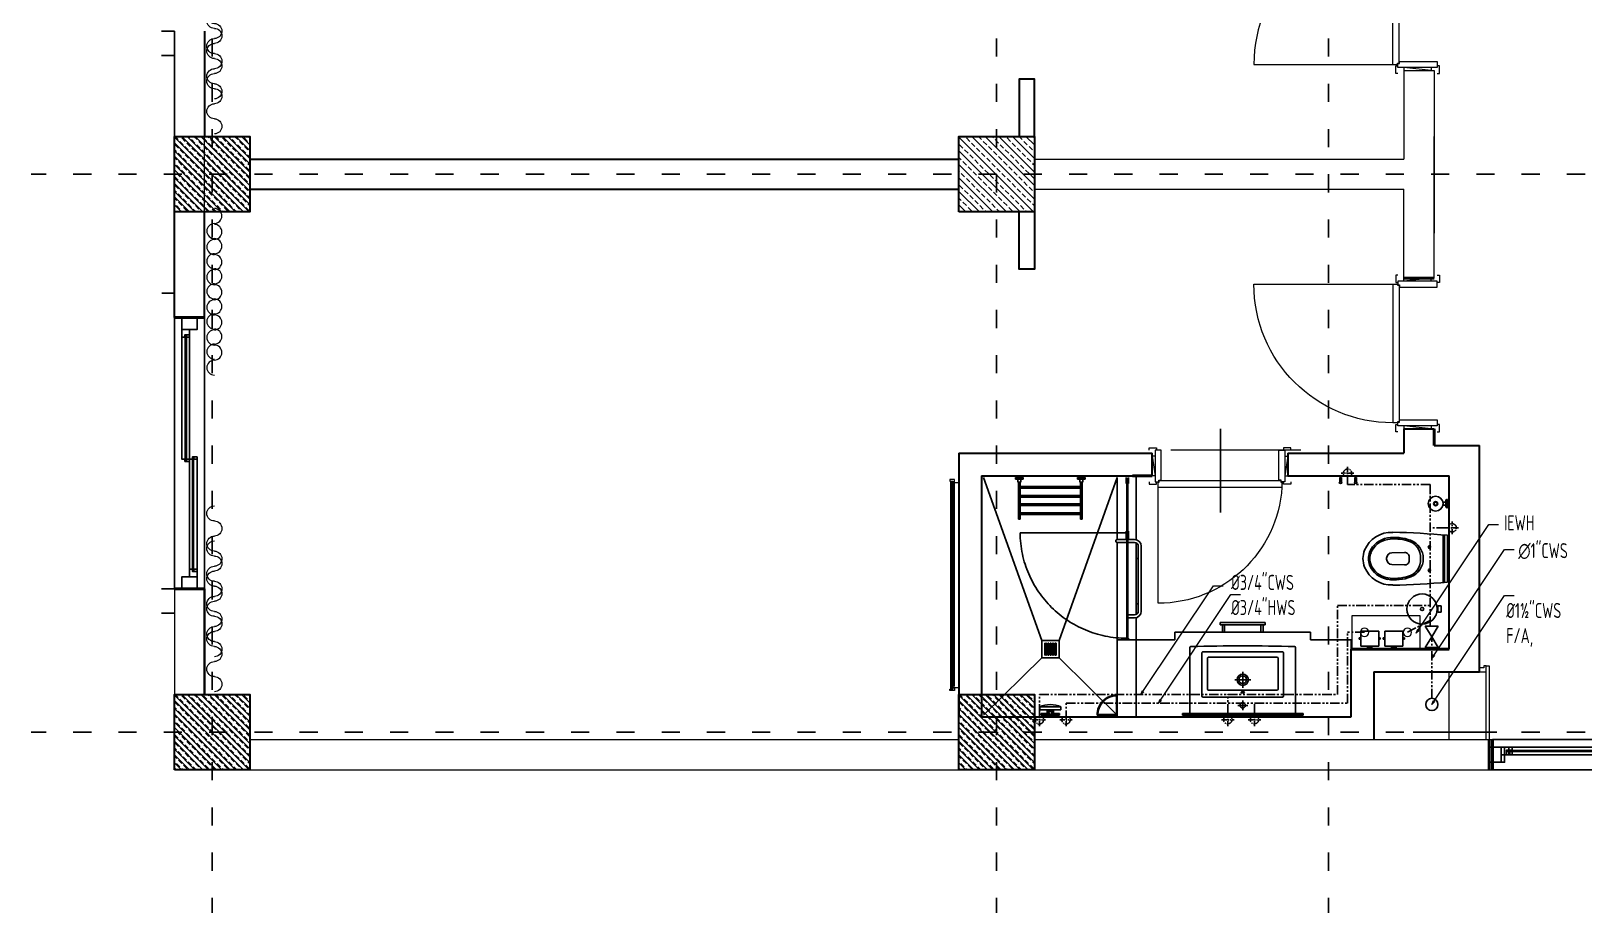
# Model space of a CAD drawing. Header units: millimetres. Extents: x 626118 to 667468, y 4481694 to 4492717.
# Drawn here: x 645955 to 646984, y 4482731 to 4483316 of the extents above; entities that cross this region are included whole.
import ezdxf

# ---------------------------------------------------------------- set-up
doc = ezdxf.new("R2010")
doc.units = ezdxf.units.MM
for name, pattern in [('ACAD_ISO03W100', [30, 12, -18]), ('DASHDOT', [1, 0.5, -0.25, 0, -0.25]), ('DUZ', [500, 500]), ('HIDDEN', [0.375, 0.25, -0.125]), ('HIDDEN2', [0.1875, 0.125, -0.0625]), ('PHANTOM', [2.5, 1.25, -0.25, 0.25, -0.25, 0.25, -0.25])]:
    doc.linetypes.add(name, pattern=pattern)
doc.layers.get('0').update_dxf_attribs({"color": 1, "linetype": 'DUZ'})
for name, color, linetype in [('0 MC MAHAL', 94, 'Continuous'), ('a_cam', 161, 'Continuous'), ('a_gorunus', 233, 'Continuous'), ('a_mobilya', 1, 'Continuous'), ('a_mobilya_tarama', 253, 'Continuous'), ('a_seramik', 241, 'Continuous'), ('a_seramik_tarama', 85, 'Continuous'), ('a_vitrifiye', 195, 'Continuous'), ('AGAC', 116, 'Continuous'), ('CWS', 2, 'DASHDOT'), ('GI-PIPE', 4, 'Continuous'), ('KOLTAR_F', 145, 'Continuous'), ('PEN', 161, 'Continuous'), ('pen.kap.olc', 205, 'Continuous'), ('PL-CWS', 80, 'PHANTOM'), ('PL_TEXT', 3, 'Continuous'), ('söve', 26, 'DUZ')]:
    doc.layers.add(name, color=color, linetype=linetype)
for name, color, linetype, lineweight in [('cam', 143, 'Continuous', 20), ('DUV', 220, 'Continuous', 50), ('DUVAR', 7, 'Continuous', 35), ('FE_MOBTEF.2', 33, 'Continuous', 18), ('FE_PERDE', 205, 'Continuous', 15), ('gor25', 142, 'Continuous', 25), ('iç duvar', 7, 'Continuous', 50), ('KAPEN', 151, 'Continuous', 9), ('KOLON_F', 3, 'Continuous', 35), ('sabt_tef', 181, 'Continuous', 30), ('WH', 7, 'Continuous', 5)]:
    doc.layers.add(name, color=color, linetype=linetype, lineweight=lineweight)
doc.styles.add('din.shx', font='din.shx', dxfattribs={"width": 0.7})
pattern_1 = [(135, (5151202.0106, 3822612.33), (-4.4901280605, -4.4901280605), []), (135, (5151202.0106, 3822616.8204), (-4.4901280605, -4.4901280605), [3.175, -1.5875])]
pattern_2 = [(135, (5151722.0106, 3822612.33), (-4.4901280605, -4.4901280605), []), (135, (5151722.0106, 3822616.8204), (-4.4901280605, -4.4901280605), [3.175, -1.5875])]

# ---------------------------------------------------------------- blocks, each defined once
blk = doc.blocks.new('GEN_BLOCK00601')
at = {"linetype": 'Continuous', "ltscale": 50}
for centre, start, end in [((50, 50), 0, 180), ((150, 50), 180, 0), ((250, 50), 0, 180), ((350, 50), 180, 0), ((450, 50), 0, 180), ((550, 50), 180, 0), ((650, 50), 0, 180), ((750, 50), 180, 0), ((850, 50), 0, 180), ((950, 50), 180, 0)]:
    blk.add_arc(centre, 50, start, end, dxfattribs=at)
for tag in ['FLOOR', 'Sfb']:
    blk.add_attdef(tag, (0, 0), '', height=1)
blk = doc.blocks.new('K210')
for p, q in [((0.04, 0.985), (0.04, 0.032)), ((0.04, 0.032), (0.047, 0.032)), ((0.047, 0.032), (0.047, 0.022)), ((0.047, 0.022), (0.953, 0.022)), ((0.953, 0.032), (0.96, 0.032)), ((0.953, 0.022), (0.953, 0.032)), ((0.96, 0.032), (0.96, 0.065))]:
    blk.add_line(p, q)
for points in [[(-0.02, 0.03), (-0.02, 0.045), (0.03, 0.045), (0.03, 0.03)], [(0.04, 0.065), (0.96, 0.065)], [(1.02, 0.03), (1.02, 0.045), (0.97, 0.045), (0.97, 0.03)], [(0.02, -0.19), (0, -0.19), (0.02, -0.01), (0, -0.01)], [(0.98, -0.19), (1, -0.19), (0.98, -0.01), (1, -0.01)], [(-0.02, -0.23), (-0.02, -0.245), (0.03, -0.245), (0.03, -0.23)], [(1.02, -0.23), (1.02, -0.245), (0.97, -0.245), (0.97, -0.23)]]:
    blk.add_lwpolyline(points)
for points in [[(0.02, 0.03), (0.045, 0.03), (0.045, 0.02), (0.06, 0.02), (0.06, -0.23), (0.02, -0.23)], [(0.98, 0.03), (0.955, 0.03), (0.955, 0.02), (0.94, 0.02), (0.94, -0.23), (0.98, -0.23)]]:
    blk.add_lwpolyline(points, close=True)
blk.add_arc((0.04, 0.065), 0.92, 0, 90)
blk = doc.blocks.new('new block')
at = {"layer": 'KAPEN'}
for p, q in [((105202.053, 48261.86), (105202.02, 48261.86)), ((105202.053, 48261.853), (105202.053, 48261.86)), ((105202.063, 48261.853), (105202.053, 48261.853)), ((105202.063, 48261.047), (105202.063, 48261.853)), ((105201.25, 48261.04), (105202.053, 48261.04)), ((105202.053, 48261.047), (105202.063, 48261.047)), ((105202.053, 48261.04), (105202.053, 48261.047))]:
    blk.add_line(p, q, dxfattribs=at)
for points in [[(105202.02, 48261.04), (105202.02, 48261.86)], [(105202.055, 48261.92), (105202.04, 48261.92), (105202.04, 48261.87), (105202.055, 48261.87)], [(105202.225, 48261.88), (105202.225, 48261.9), (105202.095, 48261.88), (105202.095, 48261.9)], [(105202.265, 48261.92), (105202.28, 48261.92), (105202.28, 48261.87), (105202.265, 48261.87)], [(105202.055, 48260.98), (105202.04, 48260.98), (105202.04, 48261.03), (105202.055, 48261.03)], [(105202.225, 48261.02), (105202.225, 48261), (105202.095, 48261.02), (105202.095, 48261)], [(105202.265, 48260.98), (105202.28, 48260.98), (105202.28, 48261.03), (105202.265, 48261.03)]]:
    blk.add_lwpolyline(points, dxfattribs=at)
for points in [[(105202.055, 48261.88), (105202.055, 48261.855), (105202.065, 48261.855), (105202.065, 48261.84), (105202.265, 48261.84), (105202.265, 48261.88)], [(105202.055, 48261.02), (105202.055, 48261.045), (105202.065, 48261.045), (105202.065, 48261.06), (105202.265, 48261.06), (105202.265, 48261.02)]]:
    blk.add_lwpolyline(points, close=True, dxfattribs=at)
blk.add_arc((105202.071, 48261.04), 0.822, 93.6023, 180, dxfattribs=at)
blk = doc.blocks.new('rgtkjıtdkfgölv')
at = {"layer": 'FE_MOBTEF.2'}
for p, q in [((104445.908, 48877.932), (104445.888, 48877.932)), ((104445.888, 48877.932), (104445.888, 48877.902)), ((104445.888, 48877.902), (104445.898, 48877.902)), ((104445.898, 48877.914), (104445.898, 48877.922)), ((104445.898, 48877.922), (104447.278, 48877.922)), ((104445.898, 48877.922), (104445.908, 48877.922)), ((104445.898, 48877.902), (104445.898, 48877.922)), ((104445.898, 48877.908), (104445.898, 48877.914)), ((104445.898, 48877.914), (104447.278, 48877.914)), ((104447.278, 48877.914), (104445.898, 48877.914)), ((104447.278, 48877.908), (104445.898, 48877.908)), ((104445.908, 48877.932), (104445.908, 48877.962)), ((104445.908, 48877.922), (104445.908, 48877.932)), ((104447.261, 48877.932), (104445.914, 48877.932)), ((104447.268, 48877.932), (104447.268, 48877.962)), ((104447.268, 48877.932), (104447.288, 48877.932)), ((104447.268, 48877.922), (104447.268, 48877.932)), ((104447.278, 48877.922), (104447.268, 48877.922)), ((104447.278, 48877.902), (104447.278, 48877.922)), ((104447.278, 48877.922), (104447.278, 48877.914)), ((104447.278, 48877.914), (104447.278, 48877.908)), ((104447.288, 48877.902), (104447.278, 48877.902)), ((104447.288, 48877.932), (104447.288, 48877.902))]:
    blk.add_line(p, q, dxfattribs=at)
blk = doc.blocks.new('urejjnjf')
at = {"layer": 'sabt_tef'}
for p, q in [((104450.066, 49042.304), (104449.756, 49042.304)), ((104449.911, 49042.284), (104449.756, 49042.284)), ((104449.911, 49042.276), (104449.756, 49042.276)), ((104449.911, 49042.284), (104450.066, 49042.284)), ((104449.911, 49042.276), (104450.066, 49042.276)), ((104449.846, 49042.184), (104449.822, 49042.184)), ((104449.834, 49042.195), (104449.834, 49042.184)), ((104449.834, 49042.173), (104449.834, 49042.184)), ((104449.976, 49042.184), (104450.001, 49042.184)), ((104449.989, 49042.195), (104449.989, 49042.184)), ((104449.989, 49042.173), (104449.989, 49042.184)), ((104449.911, 49042.051), (104449.9, 49042.051)), ((104449.911, 49042.051), (104449.923, 49042.051)), ((104449.87, 49042.02), (104449.872, 49041.935)), ((104449.953, 49042.02), (104449.95, 49041.935)), ((104449.911, 49041.901), (104449.907, 49041.901)), ((104449.907, 49041.901), (104449.911, 49041.901)), ((104449.915, 49041.901), (104449.911, 49041.901)), ((104449.911, 49041.901), (104449.915, 49041.901))]:
    blk.add_line(p, q, dxfattribs=at)
for centre, major_axis, start_param, end_param in [((104454.736, 49041.852), (3.536, 3.536), 2.265542, 2.338186), ((104445.087, 49041.852), (-3.536, 3.536), 3.944999, 4.017643), ((104449.834, 49042.184), (-0.0053, 0.0053), 3.926991, 7.068583), ((104449.834, 49042.184), (0.0053, 0.0053), 2.356194, 5.497787), ((104449.989, 49042.184), (-0.0053, 0.0053), 3.926991, 7.068583), ((104449.989, 49042.184), (0.0053, 0.0053), 2.356194, 5.497787), ((104450.07, 49041.955), (0.212, 0.212), 1.997007, 2.51551), ((104449.911, 49042.014), (0.0919, 0.0919), 0.785398, 1.997007), ((104449.9, 49042.015), (-0.0778, 0.0778), -0.884575, 0.555132), ((104449.9, 49042.021), (0.0212, 0.0212), 0.785398, 2.385987), ((104449.911, 49042.014), (-0.0919, 0.0919), 4.286178, 5.497787), ((104449.922, 49042.015), (0.0778, 0.0778), 5.728053, 7.16776), ((104449.923, 49042.021), (-0.0212, 0.0212), 3.897198, 5.497787), ((104449.752, 49041.955), (0.212, 0.212), 5.338472, 5.856974), ((104450.07, 49041.955), (0.205, 0.205), 2.057267, 2.51551), ((104449.752, 49041.955), (0.205, 0.205), 5.338472, 5.796715), ((104449.926, 49041.931), (-0.134, 0.134), 0.731068, 1.971798), ((104449.926, 49041.931), (0.109, 0.109), 2.51551, 3.542594), ((104449.926, 49041.931), (-0.102, 0.102), 0.944713, 1.971798), ((104449.907, 49041.936), (-0.0247, 0.0247), 0.815191, 2.356194), ((104449.915, 49041.936), (0.0247, 0.0247), 3.926991, 5.467994), ((104449.896, 49041.931), (-0.102, 0.102), 2.740591, 3.767676), ((104449.896, 49041.931), (-0.109, 0.109), 2.740591, 3.767676), ((104449.896, 49041.931), (0.134, 0.134), 4.311388, 5.552117), ((104449.911, 49041.894), (0.106, 0.106), 3.542594, 3.926991), ((104449.911, 49041.894), (0.0806, 0.0806), 3.542594, 3.926991), ((104449.911, 49041.894), (0.0735, 0.0735), 3.542594, 3.926991), ((104449.911, 49041.894), (-0.0735, 0.0735), 2.356194, 2.740591), ((104449.911, 49041.894), (-0.0806, 0.0806), 2.356194, 2.740591), ((104449.911, 49041.894), (-0.106, 0.106), 2.356194, 2.740591)]:
    blk.add_ellipse(centre, major_axis=major_axis, ratio=1, start_param=start_param, end_param=end_param, dxfattribs=at)
blk = doc.blocks.new('sj4rıekfsdöşlçdoeköd')
blk.add_line((104449.338, 48901.752), (104449.338, 48901.767))
at = {"layer": 'a_cam'}
for p, q in [((104448.32, 48901.126), (104448.32, 48901.118)), ((104448.668, 48901.126), (104448.32, 48901.126)), ((104448.32, 48901.118), (104448.668, 48901.118)), ((104448.668, 48901.118), (104448.668, 48901.126)), ((104448.686, 48901.126), (104448.686, 48901.118)), ((104449.378, 48901.126), (104448.686, 48901.126)), ((104448.686, 48901.118), (104449.378, 48901.118)), ((104449.378, 48901.118), (104449.378, 48901.126))]:
    blk.add_line(p, q, dxfattribs=at)
at = {"layer": 'a_gorunus'}
for p, q in [((104448.724, 48901.18), (104448.312, 48901.18)), ((104449.221, 48901.18), (104448.746, 48901.18)), ((104449.388, 48901.18), (104449.242, 48901.18)), ((104448.723, 48901.056), (104448.312, 48901.056)), ((104449.388, 48901.056), (104448.743, 48901.056))]:
    blk.add_line(p, q, dxfattribs=at)
at = {"layer": 'a_mobilya'}
for p, q in [((104448.723, 48901.126), (104448.723, 48901.17)), ((104448.743, 48901.17), (104448.743, 48901.126)), ((104448.768, 48901.215), (104449.198, 48901.215)), ((104449.198, 48901.195), (104448.768, 48901.195)), ((104449.223, 48901.126), (104449.223, 48901.17)), ((104449.243, 48901.17), (104449.243, 48901.126)), ((104448.723, 48901.055), (104448.723, 48901.118)), ((104448.743, 48901.118), (104448.743, 48901.055))]:
    blk.add_line(p, q, dxfattribs=at)
for centre, major_axis, start_param, end_param in [((104448.768, 48901.17), (0.0318, 0.0318), 0.785398, 2.356194), ((104448.768, 48901.17), (0.0177, 0.0177), 0.785398, 2.356194), ((104449.198, 48901.17), (-0.0318, 0.0318), 3.926991, 5.497787), ((104449.198, 48901.17), (-0.0177, 0.0177), 3.926991, 5.497787), ((104448.733, 48901.055), (0.00707, 0.00707), 2.356194, 5.497787)]:
    blk.add_ellipse(centre, major_axis=major_axis, ratio=1, start_param=start_param, end_param=end_param, dxfattribs=at)
at = {"layer": 'a_mobilya_tarama', "linetype": 'HIDDEN2', "ltscale": 200}
for p, q in [((104449.393, 48900.67), (104448.312, 48901.056)), ((104449.508, 48900.67), (104449.888, 48901.056)), ((104449.41, 48900.626), (104449.41, 48900.621)), ((104449.49, 48900.626), (104449.41, 48900.626)), ((104449.411, 48900.65), (104449.411, 48900.645)), ((104449.491, 48900.65), (104449.411, 48900.65)), ((104449.411, 48900.645), (104449.491, 48900.645)), ((104449.411, 48900.638), (104449.411, 48900.633)), ((104449.491, 48900.638), (104449.411, 48900.638)), ((104449.411, 48900.633), (104449.491, 48900.633)), ((104449.49, 48900.621), (104449.49, 48900.626)), ((104449.491, 48900.645), (104449.491, 48900.65)), ((104449.491, 48900.633), (104449.491, 48900.638)), ((104449.393, 48900.555), (104448.312, 48900.168)), ((104449.41, 48900.621), (104449.49, 48900.621)), ((104449.41, 48900.603), (104449.41, 48900.598)), ((104449.49, 48900.603), (104449.41, 48900.603)), ((104449.41, 48900.598), (104449.49, 48900.598)), ((104449.41, 48900.592), (104449.41, 48900.587)), ((104449.49, 48900.592), (104449.41, 48900.592)), ((104449.41, 48900.587), (104449.49, 48900.587)), ((104449.41, 48900.58), (104449.41, 48900.575)), ((104449.49, 48900.58), (104449.41, 48900.58)), ((104449.41, 48900.575), (104449.49, 48900.575)), ((104449.411, 48900.615), (104449.411, 48900.61)), ((104449.491, 48900.615), (104449.411, 48900.615)), ((104449.411, 48900.61), (104449.491, 48900.61)), ((104449.49, 48900.598), (104449.49, 48900.603)), ((104449.49, 48900.587), (104449.49, 48900.592)), ((104449.49, 48900.575), (104449.49, 48900.58)), ((104449.491, 48900.61), (104449.491, 48900.615)), ((104449.508, 48900.555), (104449.888, 48900.168))]:
    blk.add_line(p, q, dxfattribs=at)
at = {"layer": 'a_seramik'}
for p, q in [((104449.388, 48902.606), (104449.388, 48902.337)), ((104449.45, 48902.606), (104449.388, 48902.606)), ((104449.338, 48902.337), (104449.338, 48901.437)), ((104449.388, 48902.337), (104449.338, 48902.337)), ((104449.338, 48901.437), (104449.388, 48901.437)), ((104449.388, 48901.437), (104449.388, 48901.18)), ((104449.388, 48901.18), (104449.9, 48901.18)), ((104449.388, 48901.056), (104449.388, 48901.18)), ((104449.9, 48901.056), (104449.388, 48901.056))]:
    blk.add_line(p, q, dxfattribs=at)
at = {"layer": 'a_seramik_tarama'}
for p, q in [((104448.85, 48901.18), (104448.85, 48901.195)), ((104449.15, 48901.18), (104449.15, 48901.195))]:
    blk.add_line(p, q, dxfattribs=at)
at = {"layer": 'a_vitrifiye'}
for p, q in [((104449.888, 48901.487), (104449.888, 48902.287)), ((104448.352, 48901.129), (104448.312, 48901.129)), ((104448.312, 48901.114), (104448.352, 48901.114)), ((104448.315, 48901.126), (104448.352, 48901.126)), ((104448.352, 48901.117), (104448.315, 48901.117)), ((104448.352, 48901.126), (104448.352, 48901.129)), ((104448.352, 48901.114), (104448.352, 48901.117)), ((104448.668, 48901.129), (104448.678, 48901.129)), ((104448.668, 48901.114), (104448.668, 48901.129)), ((104448.678, 48901.114), (104448.668, 48901.114)), ((104448.678, 48901.129), (104448.678, 48901.114)), ((104448.678, 48901.114), (104448.718, 48901.114)), ((104448.681, 48901.117), (104448.681, 48901.126)), ((104448.681, 48901.126), (104448.718, 48901.126)), ((104448.718, 48901.117), (104448.681, 48901.117)), ((104449.378, 48901.129), (104449.378, 48901.114)), ((104449.378, 48901.129), (104449.378, 48901.114)), ((104449.388, 48901.129), (104449.378, 48901.129)), ((104449.378, 48901.114), (104449.388, 48901.114)), ((104449.388, 48901.129), (104449.388, 48901.114)), ((104449.388, 48901.114), (104449.388, 48901.129))]:
    blk.add_line(p, q, dxfattribs=at)
at = {"layer": 'a_vitrifiye', "linetype": 'HIDDEN', "ltscale": 10}
for p, q in [((104448.678, 48901.129), (104448.678, 48900.411)), ((104448.718, 48901.129), (104448.678, 48901.129))]:
    blk.add_line(p, q, dxfattribs=at)
at = {"layer": 'a_vitrifiye', "linetype": 'HIDDEN'}
for p, q in [((104448.718, 48901.129), (104448.718, 48901.126)), ((104448.718, 48901.114), (104448.718, 48901.117))]:
    blk.add_line(p, q, dxfattribs=at)
at = {"layer": 'a_vitrifiye', "linetype": 'HIDDEN', "ltscale": 10}
blk.add_ellipse((104448.672, 48901.117), major_axis=(-0.499, 0.499), ratio=1, start_param=2.364699, end_param=3.928437, dxfattribs=at)
at = {"layer": 'sabt_tef'}
for p, q in [((104448.457, 48903.238), (104448.457, 48903.244)), ((104448.512, 48903.244), (104448.457, 48903.244)), ((104448.512, 48903.238), (104448.457, 48903.238)), ((104448.46, 48903.234), (104448.46, 48903.238)), ((104448.46, 48903.234), (104448.509, 48903.234)), ((104448.475, 48903.232), (104448.475, 48903.214)), ((104448.495, 48903.232), (104448.495, 48903.214)), ((104448.509, 48903.234), (104448.509, 48903.238)), ((104448.512, 48903.238), (104448.512, 48903.244)), ((104449.162, 48903.202), (104449.205, 48903.202)), ((104449.162, 48903.181), (104449.162, 48903.202)), ((104449.205, 48903.202), (104449.205, 48903.181)), ((104449.205, 48903.181), (104449.162, 48903.181)), ((104449.43, 48902.949), (104449.33, 48902.949)), ((104449.33, 48902.949), (104449.33, 48902.829)), ((104449.375, 48902.959), (104449.375, 48902.949)), ((104449.385, 48902.959), (104449.375, 48902.959)), ((104449.375, 48902.949), (104449.385, 48902.949)), ((104449.385, 48902.949), (104449.385, 48902.959)), ((104449.43, 48902.829), (104449.43, 48902.949)), ((104449.43, 48902.892), (104449.435, 48902.892)), ((104449.435, 48902.904), (104449.445, 48902.904)), ((104449.435, 48902.874), (104449.435, 48902.904)), ((104449.435, 48902.892), (104449.435, 48902.887)), ((104449.445, 48902.904), (104449.445, 48902.874)), ((104449.33, 48902.829), (104449.43, 48902.829)), ((104449.43, 48902.789), (104449.33, 48902.789)), ((104449.33, 48902.789), (104449.33, 48902.669)), ((104449.375, 48902.829), (104449.385, 48902.829)), ((104449.375, 48902.819), (104449.375, 48902.829)), ((104449.385, 48902.819), (104449.375, 48902.819)), ((104449.375, 48902.799), (104449.375, 48902.789)), ((104449.385, 48902.799), (104449.375, 48902.799)), ((104449.375, 48902.789), (104449.385, 48902.789)), ((104449.385, 48902.829), (104449.385, 48902.819)), ((104449.385, 48902.789), (104449.385, 48902.799)), ((104449.435, 48902.887), (104449.43, 48902.887)), ((104449.43, 48902.669), (104449.43, 48902.789)), ((104449.445, 48902.874), (104449.435, 48902.874)), ((104449.43, 48902.732), (104449.435, 48902.732)), ((104449.435, 48902.727), (104449.43, 48902.727)), ((104449.435, 48902.744), (104449.445, 48902.744)), ((104449.435, 48902.714), (104449.435, 48902.744)), ((104449.435, 48902.732), (104449.435, 48902.727)), ((104449.445, 48902.714), (104449.435, 48902.714)), ((104449.445, 48902.744), (104449.445, 48902.714)), ((104448.312, 48902.641), (104448.312, 48902.631)), ((104448.342, 48902.641), (104448.312, 48902.641)), ((104448.312, 48902.631), (104448.342, 48902.631)), ((104448.342, 48902.641), (104448.342, 48902.645)), ((104448.342, 48902.627), (104448.342, 48902.631)), ((104449.33, 48902.669), (104449.43, 48902.669)), ((104449.375, 48902.669), (104449.385, 48902.669)), ((104449.375, 48902.659), (104449.375, 48902.669)), ((104449.385, 48902.659), (104449.375, 48902.659)), ((104449.385, 48902.669), (104449.385, 48902.659)), ((104448.312, 48902.541), (104448.312, 48902.531)), ((104448.342, 48902.541), (104448.312, 48902.541)), ((104448.312, 48902.531), (104448.342, 48902.531)), ((104448.342, 48902.541), (104448.342, 48902.545)), ((104448.342, 48902.527), (104448.342, 48902.531)), ((104449.878, 48902.287), (104449.878, 48901.487)), ((104449.888, 48902.287), (104449.878, 48902.287)), ((104449.881, 48902.237), (104449.44, 48902.237)), ((104449.888, 48901.544), (104449.888, 48902.23)), ((104449.468, 48902.15), (104449.468, 48901.624)), ((104449.761, 48902.157), (104449.475, 48902.157)), ((104449.504, 48902.114), (104449.504, 48901.66)), ((104449.716, 48902.121), (104449.511, 48902.121)), ((104449.723, 48902.114), (104449.723, 48901.66)), ((104449.768, 48902.15), (104449.768, 48901.624)), ((104449.273, 48902.037), (104449.273, 48901.737)), ((104449.288, 48902.037), (104449.273, 48902.037)), ((104449.288, 48901.737), (104449.288, 48902.037)), ((104449.288, 48902.007), (104449.288, 48902.022)), ((104449.288, 48902.022), (104449.338, 48902.022)), ((104449.338, 48902.007), (104449.288, 48902.007)), ((104449.706, 48901.887), (104449.601, 48901.887)), ((104449.653, 48901.835), (104449.653, 48901.94)), ((104449.856, 48901.887), (104449.791, 48901.887)), ((104449.823, 48901.92), (104449.823, 48901.854)), ((104449.288, 48901.767), (104449.288, 48901.752)), ((104449.338, 48901.767), (104449.288, 48901.767)), ((104449.273, 48901.737), (104449.288, 48901.737)), ((104449.288, 48901.752), (104449.338, 48901.752)), ((104449.716, 48901.653), (104449.511, 48901.653)), ((104449.761, 48901.617), (104449.475, 48901.617)), ((104449.44, 48901.537), (104449.881, 48901.537)), ((104449.878, 48901.487), (104449.888, 48901.487)), ((104449.888, 48901.056), (104449.754, 48901.056)), ((104449.883, 48901.051), (104449.759, 48901.051)), ((104449.883, 48900.927), (104449.883, 48901.051)), ((104449.888, 48900.922), (104449.888, 48901.056)), ((104448.312, 48900.792), (104448.312, 48900.842)), ((104448.312, 48900.842), (104448.322, 48900.842)), ((104448.322, 48900.842), (104448.322, 48900.792)), ((104448.322, 48900.792), (104448.312, 48900.792)), ((104448.322, 48900.827), (104448.342, 48900.827)), ((104448.322, 48900.807), (104448.342, 48900.807)), ((104448.342, 48900.827), (104448.342, 48900.807)), ((104448.342, 48900.822), (104448.587, 48900.822)), ((104448.342, 48900.812), (104448.587, 48900.812)), ((104448.372, 48900.812), (104448.382, 48900.812)), ((104448.372, 48900.412), (104448.372, 48900.812)), ((104448.382, 48900.812), (104448.382, 48900.412)), ((104448.432, 48900.812), (104448.442, 48900.812)), ((104448.432, 48900.412), (104448.432, 48900.812)), ((104448.442, 48900.812), (104448.442, 48900.412)), ((104448.487, 48900.812), (104448.497, 48900.812)), ((104448.487, 48900.412), (104448.487, 48900.812)), ((104448.497, 48900.812), (104448.497, 48900.412)), ((104448.557, 48900.812), (104448.547, 48900.812)), ((104448.547, 48900.812), (104448.547, 48900.412)), ((104448.557, 48900.412), (104448.557, 48900.812)), ((104448.587, 48900.822), (104448.587, 48900.812)), ((104449.393, 48900.67), (104449.393, 48900.555)), ((104449.508, 48900.67), (104449.393, 48900.67)), ((104449.508, 48900.555), (104449.508, 48900.67)), ((104449.853, 48900.682), (104449.833, 48900.682)), ((104449.833, 48900.682), (104449.833, 48900.542)), ((104449.853, 48900.682), (104449.833, 48900.682)), ((104449.853, 48900.617), (104449.853, 48900.682)), ((104449.853, 48900.542), (104449.853, 48900.682)), ((104449.858, 48900.632), (104449.858, 48900.617)), ((104449.878, 48900.632), (104449.858, 48900.632)), ((104449.888, 48900.624), (104449.863, 48900.624)), ((104449.863, 48900.624), (104449.863, 48900.622)), ((104449.863, 48900.622), (104449.863, 48900.624)), ((104449.863, 48900.624), (104449.888, 48900.624)), ((104449.878, 48900.672), (104449.878, 48900.624)), ((104449.888, 48900.672), (104449.878, 48900.672)), ((104449.878, 48900.624), (104449.878, 48900.632)), ((104449.888, 48900.552), (104449.888, 48900.672)), ((104449.888, 48900.6), (104449.888, 48900.624)), ((104449.888, 48900.624), (104449.888, 48900.6)), ((104449.393, 48900.555), (104449.508, 48900.555)), ((104449.833, 48900.542), (104449.853, 48900.542)), ((104449.833, 48900.542), (104449.853, 48900.542)), ((104449.865, 48900.617), (104449.853, 48900.617)), ((104449.865, 48900.617), (104449.853, 48900.617)), ((104449.853, 48900.542), (104449.853, 48900.607)), ((104449.853, 48900.607), (104449.865, 48900.607)), ((104449.853, 48900.607), (104449.865, 48900.607)), ((104449.858, 48900.607), (104449.858, 48900.592)), ((104449.858, 48900.592), (104449.878, 48900.592)), ((104449.863, 48900.622), (104449.873, 48900.622)), ((104449.883, 48900.622), (104449.863, 48900.622)), ((104449.873, 48900.602), (104449.863, 48900.602)), ((104449.863, 48900.602), (104449.863, 48900.6)), ((104449.863, 48900.6), (104449.863, 48900.602)), ((104449.863, 48900.602), (104449.883, 48900.602)), ((104449.863, 48900.6), (104449.888, 48900.6)), ((104449.888, 48900.6), (104449.863, 48900.6)), ((104449.878, 48900.592), (104449.878, 48900.6)), ((104449.878, 48900.6), (104449.878, 48900.552)), ((104449.878, 48900.552), (104449.888, 48900.552)), ((104449.883, 48900.602), (104449.883, 48900.622)), ((104448.312, 48900.432), (104448.312, 48900.382)), ((104448.322, 48900.432), (104448.312, 48900.432)), ((104448.322, 48900.382), (104448.322, 48900.432)), ((104448.312, 48900.382), (104448.322, 48900.382)), ((104448.322, 48900.417), (104448.342, 48900.417)), ((104448.322, 48900.397), (104448.342, 48900.397)), ((104448.342, 48900.397), (104448.342, 48900.417)), ((104448.342, 48900.412), (104448.587, 48900.412)), ((104448.342, 48900.402), (104448.587, 48900.402)), ((104448.382, 48900.412), (104448.372, 48900.412)), ((104448.442, 48900.412), (104448.432, 48900.412)), ((104448.497, 48900.412), (104448.487, 48900.412)), ((104448.547, 48900.412), (104448.557, 48900.412)), ((104448.587, 48900.402), (104448.587, 48900.412))]:
    blk.add_line(p, q, dxfattribs=at)
for centre, major_axis, ratio, start_param, end_param in [((104448.485, 48903.166), (0.0346, 0.0346), 1, 0.785398, 7.068583), ((104448.485, 48903.166), (0.0099, 0.0099), 1, 0.785398, 7.068583), ((104448.485, 48903.166), (-0.00707, 0.00707), 1, -0.785398, 5.497787), ((104449.184, 48903.076), (-0.0708, 0.0708), 1, -0.785398, 5.497787), ((104449.184, 48903.076), (0.00765, 0.00765), 1, 0.785398, 7.068583), ((104448.342, 48902.636), (0.00636, 0.00636), 1, 3.926991, 7.068583), ((104448.342, 48902.536), (0.00636, 0.00636), 1, 3.926991, 7.068583), ((104461.193, 48901.887), (8.319, 8.319), 1, 2.327015, 2.385374), ((104449.44, 48902.23), (-0.00495, 0.00495), 1, -0.785398, 0.751244), ((104449.881, 48902.23), (-0.00495, 0.00495), 1, 3.926991, 5.497787), ((104449.475, 48902.15), (-0.00495, 0.00495), 1, -0.785398, 0.785398), ((104449.511, 48902.114), (-0.00495, 0.00495), 1, -0.785398, 0.785398), ((104449.716, 48902.114), (-0.00495, 0.00495), 1, 3.926991, 5.497787), ((104449.761, 48902.15), (-0.00495, 0.00495), 1, 3.926991, 5.497787), ((104449.653, 48901.887), (0.0265, 0.0265), 1, 3.926991, 10.210176), ((104449.653, 48901.887), (0.0184, 0.0184), 1, 3.926991, 10.210176), ((104449.737, 48901.887), (0, 0.0123), 0.321168, 0, 6.283185), ((104449.823, 48901.887), (0.0124, 0.0124), 1, 3.926991, 10.210176), ((104449.511, 48901.66), (0.00495, 0.00495), 1, 2.356194, 3.926991), ((104449.716, 48901.66), (0.00495, 0.00495), 1, 3.926991, 5.497787), ((104449.475, 48901.624), (0.00495, 0.00495), 1, 2.356194, 3.926991), ((104449.761, 48901.624), (0.00495, 0.00495), 1, 3.926991, 5.497787), ((104449.44, 48901.544), (-0.00495, 0.00495), 1, 0.819553, 2.356194), ((104449.881, 48901.544), (0.00495, 0.00495), 1, 3.926991, 5.497787), ((104449.884, 48901.052), (-0.0917, 0.0917), 1, 0.751374, 2.390218), ((104449.884, 48901.052), (-0.0882, 0.0882), 1, 0.790124, 2.351469), ((104449.989, 48900.612), (0.121, 0.121), 1, 1.934008, 2.778381), ((104449.989, 48900.612), (0.121, 0.121), 1, 1.934008, 2.778381), ((104449.873, 48900.612), (0.00707, 0.00707), 1, 0.785398, 7.068583), ((104449.873, 48900.612), (-0.00707, 0.00707), 1, -0.785398, 0.261799), ((104449.873, 48900.612), (0.00707, 0.00707), 1, 2.879793, 3.926991)]:
    blk.add_ellipse(centre, major_axis=major_axis, ratio=ratio, start_param=start_param, end_param=end_param, dxfattribs=at)
at = {"layer": '0 MC MAHAL'}
blk.add_blockref('urejjnjf', (-1.061, -139.06), dxfattribs=at)
blk = doc.blocks.new('WH')
blk.add_lwpolyline([(-11.63, -8.07), (4.63, -8.07), (4.63, 0), (-11.63, 0)], close=True)
for centre in [(-8.63, -4.03), (1.63, -4.03)]:
    blk.add_circle(centre, 1.02)
blk = doc.blocks.new('GATE')
at = {"layer": 'GI-PIPE', "color": 1, "linetype": 'Continuous'}
for points in [[(-0.02, 6.63), (-4.08, 13.26)], [(3.98, 13.26), (-4.08, 13.26)], [(-0.02, 6.63), (3.98, 13.26)], [(-0.02, 6.63), (-4.02, 0)], [(-4.02, 0), (4.04, 0)], [(-0.02, 6.63), (4.04, 0)]]:
    blk.add_lwpolyline(points, dxfattribs=at)
blk = doc.blocks.new('DN PIPE')
at = {"color": 1}
for p, q in [((1.5, 0), (-1.5, 0)), ((0, -1.5, 0), (0, 1.5, 0))]:
    blk.add_line(p, q, dxfattribs=at)
blk.add_arc((0, 0, 0), 1, 230.6789, 129.3211, dxfattribs=at)
blk = doc.blocks.new('A$C9070866a')
at = {"layer": 'iç duvar', "color": 1, "linetype": 'Continuous', "lineweight": 5}
for p, q in [((54.5, 72.2, 0), (6.4, 0)), ((54.5, 72.2, 0), (52.5, 70.3)), ((54.5, 72.2, 0), (53.4, 69.6)), ((6.4, 0), (0, 0))]:
    blk.add_line(p, q, dxfattribs=at)

msp = doc.modelspace()

# ---------------------------------------------------------------- hatches: boundary and pattern name
at = {"layer": 'KOLTAR_F'}
h = msp.add_hatch(dxfattribs=at)
h.set_pattern_fill('ANSI33', color=256, angle=90, style=0)
h.set_pattern_definition([(135, (5150462.0106, 3822612.33), (-4.4901280605, -4.4901280605), []), (135, (5150462.0106, 3822616.8204), (-4.4901280605, -4.4901280605), [3.175, -1.5875])])
h.paths.add_polyline_path([(646049.54, 4483195.81), (646049.54, 4483245.81), (646099.54, 4483245.81), (646099.54, 4483195.81)])
h = msp.add_hatch(dxfattribs=at)
h.set_pattern_fill('ANSI33', color=256, angle=90, style=0)
h.set_pattern_definition(pattern_1)
h.paths.add_polyline_path([(646049.54, 4483195.81), (646049.54, 4483245.81), (646099.54, 4483245.81), (646099.54, 4483195.81)])
h = msp.add_hatch(dxfattribs=at)
h.set_pattern_fill('ANSI33', color=256, angle=90, style=0)
h.set_pattern_definition(pattern_1)
h.paths.add_polyline_path([(646049.54, 4483195.81), (646049.54, 4483245.81), (646099.54, 4483245.81), (646099.54, 4483195.81)])
h = msp.add_hatch(dxfattribs=at)
h.set_pattern_fill('ANSI33', color=256, angle=90, style=0)
h.set_pattern_definition(pattern_2)
h.paths.add_polyline_path([(646569.54, 4483195.81), (646569.54, 4483245.81), (646619.54, 4483245.81), (646619.54, 4483195.81)])
h = msp.add_hatch(dxfattribs=at)
h.set_pattern_fill('ANSI33', color=256, angle=90, style=0)
h.set_pattern_definition(pattern_2)
h.paths.add_polyline_path([(646569.54, 4483195.81), (646569.54, 4483245.81), (646619.54, 4483245.81), (646619.54, 4483195.81)])
h = msp.add_hatch(dxfattribs=at)
h.set_pattern_fill('ANSI33', color=256, angle=90, style=0)
h.set_pattern_definition([(135, (5150462.0106, 3822242.33), (-4.4901280605, -4.4901280605), []), (135, (5150462.0106, 3822246.8204), (-4.4901280605, -4.4901280605), [3.175, -1.5875])])
h.paths.add_polyline_path([(646049.54, 4482825.81), (646049.54, 4482875.81), (646099.54, 4482875.81), (646099.54, 4482825.81)])
h = msp.add_hatch(dxfattribs=at)
h.set_pattern_fill('ANSI33', color=256, angle=90, style=0)
h.set_pattern_definition([(135, (5151202.0106, 3822242.33), (-4.4901280605, -4.4901280605), []), (135, (5151202.0106, 3822246.8204), (-4.4901280605, -4.4901280605), [3.175, -1.5875])])
h.paths.add_polyline_path([(646049.54, 4482825.81), (646049.54, 4482875.81), (646099.54, 4482875.81), (646099.54, 4482825.81)])
h = msp.add_hatch(dxfattribs=at)
h.set_pattern_fill('ANSI33', color=256, angle=90, style=0)
h.set_pattern_definition([(135, (5150982.0106, 3822242.33), (-4.4901280605, -4.4901280605), []), (135, (5150982.0106, 3822246.8204), (-4.4901280605, -4.4901280605), [3.175, -1.5875])])
h.paths.add_polyline_path([(646569.54, 4482825.81), (646569.54, 4482875.81), (646619.54, 4482875.81), (646619.54, 4482825.81)])
h = msp.add_hatch(dxfattribs=at)
h.set_pattern_fill('ANSI33', color=256, angle=90, style=0)
h.set_pattern_definition([(135, (5151722.0106, 3822242.33), (-4.4901280605, -4.4901280605), []), (135, (5151722.0106, 3822246.8204), (-4.4901280605, -4.4901280605), [3.175, -1.5875])])
h.paths.add_polyline_path([(646569.54, 4482825.81), (646569.54, 4482875.81), (646619.54, 4482875.81), (646619.54, 4482825.81)])

# ---------------------------------------------------------------- linework, layer by layer
at = {"color": 232, "linetype": 'ACAD_ISO03W100'}
for p, q in [((646074.54, 4485860.81), (646074.54, 4482730.81)), ((646594.54, 4485860.81), (646594.54, 4482730.81)), ((646814.54, 4485860.81), (646814.54, 4482730.81)), ((649894.54, 4483220.81), (645954.54, 4483220.81)), ((649894.54, 4482850.81), (645954.54, 4482850.81))]:
    msp.add_line(p, q, dxfattribs=at)
at = {"layer": 'AGAC'}
for p, q in [((646049.54, 4482945.81), (646049.54, 4483125.81)), ((646049.54, 4482945.81), (646049.54, 4483125.81)), ((646049.54, 4482945.81), (646049.54, 4483125.81)), ((646069.54, 4482945.81), (646069.54, 4483125.81)), ((646069.54, 4482945.81), (646069.54, 4483125.81)), ((646069.54, 4482945.81), (646069.54, 4483125.81)), ((647089.54, 4482845.81), (646923.17, 4482845.81)), ((647089.54, 4482825.81), (646923.17, 4482825.81))]:
    msp.add_line(p, q, dxfattribs=at)
at = {"layer": 'cam'}
for p, q in [((646056.54, 4483114.31), (646056.54, 4483030.31)), ((646056.54, 4483114.31), (646056.54, 4483030.31)), ((646056.54, 4483114.31), (646056.54, 4483030.31)), ((646057.04, 4483114.31), (646057.04, 4483030.31)), ((646057.04, 4483114.31), (646057.04, 4483030.31)), ((646057.04, 4483114.31), (646057.04, 4483030.31)), ((646057.54, 4483114.31), (646057.54, 4483030.31)), ((646057.54, 4483114.31), (646057.54, 4483030.31)), ((646057.54, 4483114.31), (646057.54, 4483030.31)), ((646061.54, 4482957.31), (646061.54, 4483033.31)), ((646061.54, 4482957.31), (646061.54, 4483033.31)), ((646061.54, 4482957.31), (646061.54, 4483033.31)), ((646062.04, 4482957.31), (646062.04, 4483033.31)), ((646062.04, 4482957.31), (646062.04, 4483033.31)), ((646062.04, 4482957.31), (646062.04, 4483033.31)), ((646062.54, 4482957.31), (646062.54, 4483033.31)), ((646062.54, 4482957.31), (646062.54, 4483033.31)), ((646062.54, 4482957.31), (646062.54, 4483033.31)), ((646934.67, 4482838.81), (647005.04, 4482838.81)), ((646934.67, 4482838.31), (647005.04, 4482838.31)), ((646934.67, 4482837.81), (647005.04, 4482837.81))]:
    msp.add_line(p, q, dxfattribs=at)
at = {"layer": 'DUV'}
for p, q in [((646864.54, 4483151.92), (646884.54, 4483151.92)), ((646069.54, 4483125.81), (646049.54, 4483125.81)), ((646069.54, 4483125.81), (646049.54, 4483125.81)), ((646069.54, 4483125.81), (646049.54, 4483125.81)), ((646069.54, 4483125.81), (646049.54, 4483125.81)), ((646069.54, 4483125.81), (646049.54, 4483125.81)), ((646884.54, 4483051.92), (646884.54, 4483040.81)), ((646684.54, 4483020.81), (646697.54, 4483020.81)), ((646069.54, 4482945.81), (646049.54, 4482945.81)), ((646069.54, 4482945.81), (646049.54, 4482945.81)), ((646069.54, 4482945.81), (646049.54, 4482945.81)), ((646069.54, 4482945.81), (646049.54, 4482945.81)), ((646069.54, 4482945.81), (646049.54, 4482945.81)), ((646829.54, 4482905.81), (646894.54, 4482905.81)), ((646921.04, 4482825.81), (646921.04, 4482845.81)), ((646923.17, 4482825.81), (646923.17, 4482845.81))]:
    msp.add_line(p, q, dxfattribs=at)
at = {"layer": 'DUVAR'}
for p, q in [((646069.54, 4483315.81), (646069.54, 4483245.81)), ((646069.54, 4483315.81), (646069.54, 4483245.81)), ((646099.54, 4483230.81), (646569.54, 4483230.81)), ((646099.54, 4483210.81), (646569.54, 4483210.81)), ((646049.54, 4483125.81), (646049.54, 4483195.81)), ((646049.54, 4483125.81), (646049.54, 4483195.81)), ((646069.54, 4483125.81), (646069.54, 4483195.81)), ((646069.54, 4483125.81), (646069.54, 4483195.81)), ((646069.54, 4483125.81), (646049.54, 4483125.81)), ((646069.54, 4483125.81), (646049.54, 4483125.81)), ((646069.54, 4483125.81), (646049.54, 4483125.81)), ((646864.54, 4483051.92), (646864.54, 4483035.81)), ((646864.54, 4483051.92), (646884.54, 4483051.92)), ((646884.54, 4483040.81), (646884.54, 4483051.92)), ((646569.54, 4483035.81), (646569.54, 4482860.81)), ((646569.54, 4483035.81), (646697.54, 4483035.81)), ((646697.54, 4483020.81), (646697.54, 4483035.81)), ((646787.54, 4483035.81), (646864.54, 4483035.81)), ((646787.54, 4483035.81), (646787.54, 4483020.81)), ((646884.54, 4483040.81), (646914.54, 4483040.81)), ((646914.54, 4482890.81), (646914.54, 4483040.81)), ((646584.54, 4483020.81), (646584.54, 4482860.81)), ((646584.54, 4483020.81), (646697.54, 4483020.81)), ((646787.54, 4483020.81), (646894.54, 4483020.81)), ((646894.54, 4482905.81), (646894.54, 4483020.81)), ((646069.54, 4482945.81), (646049.54, 4482945.81)), ((646069.54, 4482945.81), (646049.54, 4482945.81)), ((646069.54, 4482945.81), (646049.54, 4482945.81)), ((646069.54, 4482945.81), (646069.54, 4482875.81)), ((646069.54, 4482945.81), (646069.54, 4482875.81)), ((646069.54, 4482875.81), (646069.54, 4482945.81)), ((646829.54, 4482860.81), (646829.54, 4482905.81)), ((646829.54, 4482905.81), (646894.54, 4482905.81)), ((646844.54, 4482890.81), (646844.54, 4482845.81)), ((646844.54, 4482890.81), (646914.54, 4482890.81)), ((646584.54, 4482860.81), (646829.54, 4482860.81)), ((646921.04, 4482825.81), (646921.04, 4482845.81)), ((646923.17, 4482825.81), (646923.17, 4482845.81))]:
    msp.add_line(p, q, dxfattribs=at)
for points in [[(646619.54, 4483245.81), (646619.54, 4483283.81), (646609.54, 4483283.81), (646609.54, 4483245.81)], [(646619.54, 4483195.81), (646619.54, 4483157.81), (646609.54, 4483157.81), (646609.54, 4483195.81)]]:
    msp.add_lwpolyline(points, dxfattribs=at)
at = {"layer": 'gor25'}
for p, q in [((646054.54, 4483112.81), (646054.54, 4483031.81)), ((646054.54, 4483112.81), (646054.54, 4483031.81)), ((646054.54, 4483112.81), (646054.54, 4483031.81)), ((646059.54, 4483112.81), (646059.54, 4483031.81)), ((646059.54, 4483112.81), (646059.54, 4483031.81)), ((646059.54, 4483112.81), (646059.54, 4483031.81)), ((646059.54, 4482958.81), (646059.54, 4483031.81)), ((646059.54, 4482958.81), (646059.54, 4483031.81)), ((646059.54, 4482958.81), (646059.54, 4483031.81)), ((646064.54, 4482958.81), (646064.54, 4483031.81)), ((646064.54, 4482958.81), (646064.54, 4483031.81)), ((646064.54, 4482958.81), (646064.54, 4483031.81)), ((646936.17, 4482840.81), (647003.54, 4482840.81)), ((646936.17, 4482835.81), (647003.54, 4482835.81))]:
    msp.add_line(p, q, dxfattribs=at)
at = {"layer": 'iç duvar', "color": 7, "lineweight": 18}
for p, q in [((646049.54, 4483125.81), (646049.54, 4483315.81)), ((646049.54, 4483315.81), (646049.54, 4483245.81)), ((646049.54, 4483315.81), (646049.54, 4483245.81)), ((646069.54, 4483125.81), (646069.54, 4483315.81)), ((646864.54, 4483289.7), (646884.54, 4483289.7)), ((646864.54, 4483289.7), (646864.54, 4483230.81)), ((646884.54, 4483289.7), (646884.54, 4483181.73)), ((646884.54, 4483151.92), (646884.54, 4483245.81)), ((646619.54, 4483230.81), (646864.54, 4483230.81)), ((646619.54, 4483210.81), (646864.54, 4483210.81)), ((646864.54, 4483151.92), (646864.54, 4483210.81)), ((646049.54, 4482945.81), (646049.54, 4482875.81)), ((646049.54, 4482945.81), (646049.54, 4482875.81)), ((646099.54, 4482845.81), (646569.54, 4482845.81)), ((646099.54, 4482845.81), (646569.54, 4482845.81)), ((646619.54, 4482845.81), (646923.17, 4482845.81)), ((646619.54, 4482845.81), (646921.04, 4482845.81)), ((646099.54, 4482825.81), (646569.54, 4482825.81)), ((646099.54, 4482825.81), (646569.54, 4482825.81)), ((646619.54, 4482825.81), (646884.54, 4482825.81)), ((646619.54, 4482825.81), (646884.54, 4482825.81)), ((646884.54, 4482825.81), (646923.17, 4482825.81)), ((646884.54, 4482825.81), (646921.04, 4482825.81))]:
    msp.add_line(p, q, dxfattribs=at)
at = {"layer": 'KAPEN'}
for p, q in [((646796.28, 4483037.81), (646710.08, 4483037.81)), ((646894.54, 4482845.81), (646894.54, 4482890.81))]:
    msp.add_line(p, q, dxfattribs=at)
msp.add_lwpolyline([(646919.04, 4482890.81), (646919.04, 4482894.81), (646917.54, 4482894.81), (646917.54, 4482893.31), (646914.54, 4482893.31), (646914.54, 4482890.81), (646919.04, 4482890.81)], close=True, dxfattribs=at)
msp.add_lwpolyline([(646919.04, 4482890.81), (646919.04, 4482894.81), (646917.54, 4482894.81), (646917.54, 4482893.31), (646914.54, 4482893.31), (646914.54, 4482890.81), (646919.04, 4482890.81)], close=True, dxfattribs=at)
msp.add_lwpolyline([(646919.04, 4482845.81), (646919.04, 4482894.81), (646921.04, 4482894.81), (646921.04, 4482845.81)], dxfattribs=at)
at = {"layer": 'KOLON_F'}
for points in [[(646049.54, 4483195.81), (646049.54, 4483245.81), (646099.54, 4483245.81), (646099.54, 4483195.81)], [(646049.54, 4483195.81), (646049.54, 4483245.81), (646099.54, 4483245.81), (646099.54, 4483195.81)], [(646049.54, 4483195.81), (646049.54, 4483245.81), (646099.54, 4483245.81), (646099.54, 4483195.81)], [(646049.54, 4483195.81), (646049.54, 4483245.81), (646099.54, 4483245.81), (646099.54, 4483195.81)], [(646049.54, 4483195.81), (646049.54, 4483245.81), (646099.54, 4483245.81), (646099.54, 4483195.81)], [(646049.54, 4483195.81), (646049.54, 4483245.81), (646099.54, 4483245.81), (646099.54, 4483195.81)], [(646569.54, 4483195.81), (646569.54, 4483245.81), (646619.54, 4483245.81), (646619.54, 4483195.81)], [(646569.54, 4483195.81), (646569.54, 4483245.81), (646619.54, 4483245.81), (646619.54, 4483195.81)], [(646569.54, 4483195.81), (646569.54, 4483245.81), (646619.54, 4483245.81), (646619.54, 4483195.81)], [(646569.54, 4483195.81), (646569.54, 4483245.81), (646619.54, 4483245.81), (646619.54, 4483195.81)], [(646049.54, 4482825.81), (646049.54, 4482875.81), (646099.54, 4482875.81), (646099.54, 4482825.81)], [(646049.54, 4482825.81), (646049.54, 4482875.81), (646099.54, 4482875.81), (646099.54, 4482825.81)], [(646569.54, 4482825.81), (646569.54, 4482875.81), (646619.54, 4482875.81), (646619.54, 4482825.81)], [(646569.54, 4482825.81), (646569.54, 4482875.81), (646619.54, 4482875.81), (646619.54, 4482825.81)]]:
    msp.add_lwpolyline(points, close=True, dxfattribs=at)
at = {"layer": 'PEN'}
for points in [[(646054.54, 4483117.81), (646054.54, 4483117.81), (646064.54, 4483117.81), (646064.54, 4483125.81), (646064.54, 4483125.81), (646054.54, 4483125.81), (646054.54, 4483125.81), (646054.54, 4483125.81), (646054.54, 4483117.81)], [(646054.54, 4483117.81), (646054.54, 4483117.81), (646064.54, 4483117.81), (646064.54, 4483125.81), (646064.54, 4483125.81), (646054.54, 4483125.81), (646054.54, 4483125.81), (646054.54, 4483125.81), (646054.54, 4483117.81)], [(646054.54, 4483117.81), (646054.54, 4483117.81), (646064.54, 4483117.81), (646064.54, 4483125.81), (646064.54, 4483125.81), (646054.54, 4483125.81), (646054.54, 4483125.81), (646054.54, 4483125.81), (646054.54, 4483117.81)], [(646054.54, 4483117.81), (646054.54, 4483117.81), (646059.54, 4483117.81), (646059.54, 4483114.31), (646057.54, 4483114.31), (646056.54, 4483114.31), (646056.54, 4483112.81), (646054.54, 4483112.81), (646054.54, 4483117.81)], [(646054.54, 4483117.81), (646054.54, 4483117.81), (646059.54, 4483117.81), (646059.54, 4483114.31), (646057.54, 4483114.31), (646056.54, 4483114.31), (646056.54, 4483112.81), (646054.54, 4483112.81), (646054.54, 4483117.81)], [(646054.54, 4483117.81), (646054.54, 4483117.81), (646059.54, 4483117.81), (646059.54, 4483114.31), (646057.54, 4483114.31), (646056.54, 4483114.31), (646056.54, 4483112.81), (646054.54, 4483112.81), (646054.54, 4483117.81)], [(646059.54, 4483114.31), (646059.54, 4483112.81), (646057.54, 4483112.81), (646057.54, 4483114.31)], [(646059.54, 4483114.31), (646059.54, 4483112.81), (646057.54, 4483112.81), (646057.54, 4483114.31)], [(646059.54, 4483114.31), (646059.54, 4483112.81), (646057.54, 4483112.81), (646057.54, 4483114.31)], [(646054.54, 4483031.81), (646054.54, 4483031.81), (646059.54, 4483031.81), (646059.54, 4483030.31), (646057.54, 4483030.31), (646056.54, 4483030.31), (646056.54, 4483031.81), (646054.54, 4483031.81), (646054.54, 4483031.81)], [(646054.54, 4483031.81), (646054.54, 4483031.81), (646059.54, 4483031.81), (646059.54, 4483030.31), (646057.54, 4483030.31), (646056.54, 4483030.31), (646056.54, 4483031.81), (646054.54, 4483031.81), (646054.54, 4483031.81)], [(646054.54, 4483031.81), (646054.54, 4483031.81), (646059.54, 4483031.81), (646059.54, 4483030.31), (646057.54, 4483030.31), (646056.54, 4483030.31), (646056.54, 4483031.81), (646054.54, 4483031.81), (646054.54, 4483031.81)], [(646059.54, 4483030.31), (646059.54, 4483031.81), (646057.54, 4483031.81), (646057.54, 4483030.31)], [(646059.54, 4483030.31), (646059.54, 4483031.81), (646057.54, 4483031.81), (646057.54, 4483030.31)], [(646059.54, 4483030.31), (646059.54, 4483031.81), (646057.54, 4483031.81), (646057.54, 4483030.31)], [(646059.54, 4483031.81), (646059.54, 4483031.81), (646064.54, 4483031.81), (646064.54, 4483033.31), (646062.54, 4483033.31), (646061.54, 4483033.31), (646061.54, 4483031.81), (646059.54, 4483031.81), (646059.54, 4483031.81)], [(646059.54, 4483031.81), (646059.54, 4483031.81), (646064.54, 4483031.81), (646064.54, 4483033.31), (646062.54, 4483033.31), (646061.54, 4483033.31), (646061.54, 4483031.81), (646059.54, 4483031.81), (646059.54, 4483031.81)], [(646059.54, 4483031.81), (646059.54, 4483031.81), (646064.54, 4483031.81), (646064.54, 4483033.31), (646062.54, 4483033.31), (646061.54, 4483033.31), (646061.54, 4483031.81), (646059.54, 4483031.81), (646059.54, 4483031.81)], [(646064.54, 4483033.31), (646064.54, 4483031.81), (646062.54, 4483031.81), (646062.54, 4483033.31)], [(646064.54, 4483033.31), (646064.54, 4483031.81), (646062.54, 4483031.81), (646062.54, 4483033.31)], [(646064.54, 4483033.31), (646064.54, 4483031.81), (646062.54, 4483031.81), (646062.54, 4483033.31)], [(646054.54, 4482953.81), (646054.54, 4482953.81), (646064.54, 4482953.81), (646064.54, 4482945.81), (646064.54, 4482945.81), (646054.54, 4482945.81), (646054.54, 4482945.81), (646054.54, 4482945.81), (646054.54, 4482953.81)], [(646054.54, 4482953.81), (646054.54, 4482953.81), (646064.54, 4482953.81), (646064.54, 4482945.81), (646064.54, 4482945.81), (646054.54, 4482945.81), (646054.54, 4482945.81), (646054.54, 4482945.81), (646054.54, 4482953.81)], [(646054.54, 4482953.81), (646054.54, 4482953.81), (646064.54, 4482953.81), (646064.54, 4482945.81), (646064.54, 4482945.81), (646054.54, 4482945.81), (646054.54, 4482945.81), (646054.54, 4482945.81), (646054.54, 4482953.81)], [(646059.54, 4482953.81), (646059.54, 4482953.81), (646064.54, 4482953.81), (646064.54, 4482957.31), (646062.54, 4482957.31), (646061.54, 4482957.31), (646061.54, 4482958.81), (646059.54, 4482958.81), (646059.54, 4482953.81)], [(646059.54, 4482953.81), (646059.54, 4482953.81), (646064.54, 4482953.81), (646064.54, 4482957.31), (646062.54, 4482957.31), (646061.54, 4482957.31), (646061.54, 4482958.81), (646059.54, 4482958.81), (646059.54, 4482953.81)], [(646059.54, 4482953.81), (646059.54, 4482953.81), (646064.54, 4482953.81), (646064.54, 4482957.31), (646062.54, 4482957.31), (646061.54, 4482957.31), (646061.54, 4482958.81), (646059.54, 4482958.81), (646059.54, 4482953.81)], [(646064.54, 4482957.31), (646064.54, 4482958.81), (646062.54, 4482958.81), (646062.54, 4482957.31)], [(646064.54, 4482957.31), (646064.54, 4482958.81), (646062.54, 4482958.81), (646062.54, 4482957.31)], [(646064.54, 4482957.31), (646064.54, 4482958.81), (646062.54, 4482958.81), (646062.54, 4482957.31)], [(646929.04, 4482840.81), (646929.04, 4482840.81), (646929.04, 4482830.81), (646921.04, 4482830.81), (646921.04, 4482830.81), (646921.04, 4482840.81), (646921.04, 4482840.81), (646921.04, 4482840.81), (646929.04, 4482840.81)], [(646931.17, 4482840.81), (646931.17, 4482840.81), (646931.17, 4482830.81), (646923.17, 4482830.81), (646923.17, 4482830.81), (646923.17, 4482840.81), (646923.17, 4482840.81), (646923.17, 4482840.81), (646931.17, 4482840.81)], [(646929.04, 4482840.81), (646929.04, 4482840.81), (646929.04, 4482835.81), (646932.54, 4482835.81), (646932.54, 4482837.81), (646932.54, 4482838.81), (646934.04, 4482838.81), (646934.04, 4482840.81), (646929.04, 4482840.81)], [(646931.17, 4482840.81), (646931.17, 4482840.81), (646931.17, 4482835.81), (646934.67, 4482835.81), (646934.67, 4482837.81), (646934.67, 4482838.81), (646936.17, 4482838.81), (646936.17, 4482840.81), (646931.17, 4482840.81)], [(646932.54, 4482835.81), (646934.04, 4482835.81), (646934.04, 4482837.81), (646932.54, 4482837.81)], [(646934.67, 4482835.81), (646936.17, 4482835.81), (646936.17, 4482837.81), (646934.67, 4482837.81)]]:
    msp.add_lwpolyline(points, close=True, dxfattribs=at)
at = {"layer": 'pen.kap.olc'}
for points in [[(646742.86, 4482996.53), (646742.86, 4483051.9)], [(646870.56, 4482850.81), (646926.14, 4482850.81)]]:
    msp.add_lwpolyline(points, dxfattribs=at)
at = {"layer": 'PL-CWS', "ltscale": 5}
for p, q in [((646827.15, 4483014.92, 0), (646827.16, 4483018.39, 0)), ((646881.87, 4483014.92), (646827.15, 4483014.92)), ((646881.87, 4483014.92), (646881.85, 4482921.13, 0.56)), ((646892.32, 4482986.29, 0), (646881.86, 4482986.29, 0)), ((646820.42, 4482875.66, 0), (646820.42, 4482934.75, 0)), ((646820.42, 4482934.75, 0), (646882.32, 4482934.75, 0)), ((646866.79, 4482916.96), (646881.87, 4482924.88)), ((646883.01, 4482873.18, 0), (646883.01, 4482912.73, 0)), ((646622.87, 4482863.01, 0), (646622.87, 4482875.66, 0)), ((646622.87, 4482875.66, 0), (646820.42, 4482875.66, 0)), ((646747.75, 4482863.11, 0), (646747.75, 4482875.66, 0))]:
    msp.add_line(p, q, dxfattribs=at)
at = {"layer": 'PL-CWS', "color": 1, "ltscale": 5}
for p, q in [((646827.07, 4482869.93, 0), (646827.07, 4482916.96, 0)), ((646838.44, 4482916.96), (646827.07, 4482916.96)), ((646640.54, 4482858.86, 0), (646640.54, 4482869.93, 0)), ((646640.54, 4482869.93, 0), (646827.07, 4482869.93, 0)), ((646765.42, 4482863.11, 0), (646765.42, 4482869.93, 0))]:
    msp.add_line(p, q, dxfattribs=at)
at = {"layer": 'PL-CWS', "linetype": 'Continuous', "ltscale": 3}
msp.add_circle((646883.01, 4482869.11, 0), 4.07, dxfattribs=at)
at = {"layer": 'söve'}
for p, q in [((646040.96, 4483315.81), (646049.54, 4483315.81)), ((646040.96, 4483299.68), (646049.54, 4483299.68)), ((646041.17, 4483141.94), (646049.54, 4483141.94)), ((646041.17, 4483141.94), (646049.54, 4483141.94)), ((646040.96, 4482945.81), (646049.54, 4482945.81)), ((646040.96, 4482945.81), (646049.54, 4482945.81)), ((646040.96, 4482929.68), (646049.54, 4482929.68)), ((646040.96, 4482929.68), (646049.54, 4482929.68))]:
    msp.add_line(p, q, dxfattribs=at)

# ---------------------------------------------------------------- block references
at = {"xscale": -100, "yscale": 100, "zscale": 100, "rotation": 270}
msp.add_blockref('new block', (-4179402.42, -6037188.67), dxfattribs=at)
at = {"layer": '0 MC MAHAL', "xscale": 100, "yscale": 100, "zscale": 100, "rotation": 270}
for name, p in [('rgtkjıtdkfgölv', (-4241226.65, 14927607.08)), ('sj4rıekfsdöşlçdoeköd', (-4243431.06, 14927850.83))]:
    msp.add_blockref(name, p, dxfattribs=at)
at = {"layer": 'CWS', "color": 1, "linetype": 'ByBlock', "ltscale": 3, "xscale": 1.075385678613699, "yscale": 1.075385678613699, "zscale": 1.075385678613699, "rotation": 359.7184051430769}
msp.add_blockref('GATE', (646882.92, 4482906.87, 0.56), dxfattribs=at)
at = {"layer": 'FE_PERDE', "yscale": 0.10000020265579, "zscale": 0.10000020265579, "rotation": 270}
for p, xscale in [((646071.04, 4483270.81), -0.10000020265579), ((646071.04, 4483187.55), 0.10000020265579), ((646071.04, 4482900.81), -0.10000020265579), ((646071.04, 4482900.81), -0.10000020265579)]:
    msp.add_blockref('GEN_BLOCK00601', p, dxfattribs=dict(at, xscale=xscale))
at = {"layer": 'FE_PERDE', "extrusion": (0, 0, -1), "yscale": 0.10000020265579, "zscale": -0.10000020265579}
for p, xscale, rotation in [((-646071.04, 4483247.58), 0.10000020265579, 90), ((-646071.04, 4483247.58), 0.10000020265579, 90.00000000000001), ((-646071.04, 4483198.13), -0.10000020265579, 90), ((-646071.04, 4483198.13), -0.10000020265579, 90), ((-646071.04, 4482877.58), 0.10000020265579, 90.00000000000001)]:
    msp.add_blockref('GEN_BLOCK00601', p, dxfattribs=dict(at, xscale=xscale, rotation=rotation))
at = {"layer": 'iç duvar', "color": 1, "linetype": 'Continuous', "lineweight": 5, "rotation": 180}
for p in [(646927.15, 4482988.57), (646937.48, 4482971.88, 0), (646744.7, 4482947.88, 0), (646756.25, 4482942.15, 0), (646937.48, 4482941.33, 0)]:
    msp.add_blockref('A$C9070866a', p, dxfattribs=at)
at = {"layer": 'KAPEN', "yscale": 100, "zscale": 100}
for p, xscale, rotation in [((646863.54, 4483289.7), 100, 90.00000000000001), ((646863.54, 4483151.92), -100, 90)]:
    msp.add_blockref('K210', p, dxfattribs=dict(at, xscale=xscale, rotation=rotation))
at = {"layer": 'PL-CWS', "color": 1, "linetype": 'ByBlock', "xscale": 2.765509595867254, "yscale": 2.765509595867254, "zscale": 2.765509595867254}
for p, rotation in [((646827.16, 4483022.54, 0), 90), ((646622.87, 4482858.86, 0), 270), ((646640.54, 4482858.86, 0), 270), ((646747.75, 4482858.96, 0), 270), ((646765.42, 4482858.96, 0), 270)]:
    msp.add_blockref('DN PIPE', p, dxfattribs=dict(at, rotation=rotation))
msp.add_blockref('DN PIPE', (646896.46, 4482986.29, 0), dxfattribs=at)
at = {"layer": 'WH', "xscale": -2.765509595867254, "yscale": 2.765509595867254, "zscale": 2.765509595867254, "rotation": 180}
msp.add_blockref('WH', (646862.3, 4482905.81, 0), dxfattribs=at)

# ---------------------------------------------------------------- texts
at = {"layer": 'PL_TEXT', "insert": (646951.08, 4482994.56, 12.16), "char_height": 10, "width": 380, "attachment_point": 3, "line_spacing_factor": 1.26, "style": 'din.shx'}
msp.add_mtext('IEWH', dxfattribs=at)
at = {"layer": 'PL_TEXT', "char_height": 10, "width": 110.1758, "attachment_point": 7, "style": 'din.shx'}
for s, insert in [('∅1"CWS', (646940.33, 4482965.49)), ('%%C3/4"CWS\\P%%C3/4"HWS', (646749.96, 4482928.4)), ('%%C1½"CWS \\PF/A, ', (646932.3, 4482907.45))]:
    msp.add_mtext(s, dxfattribs=dict(at, insert=insert))

doc.saveas('drawing.dxf')
